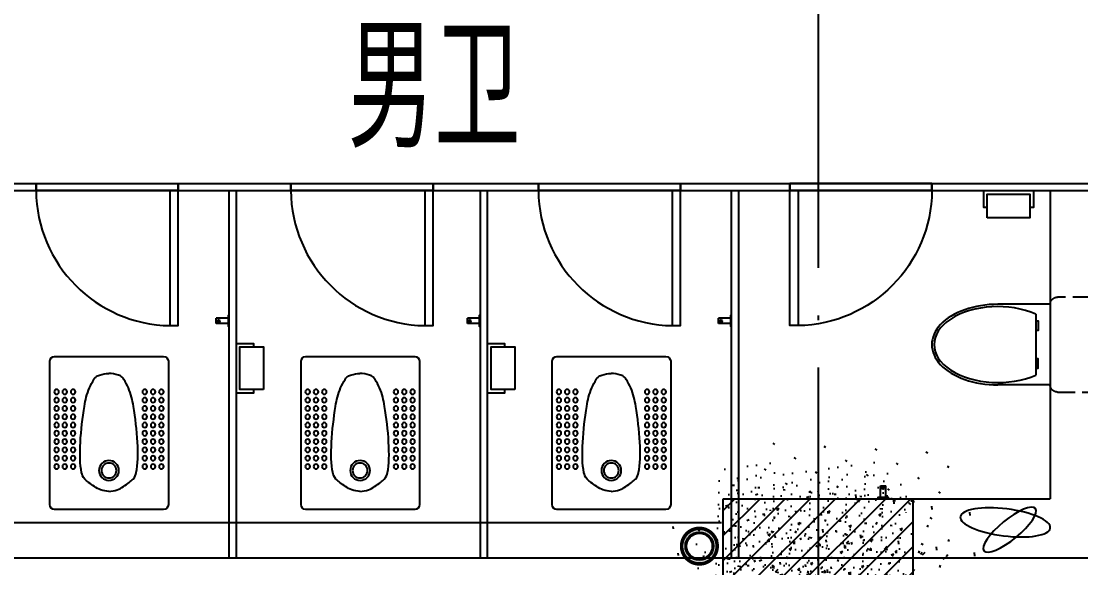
# Model space of a CAD drawing. Header units: inches. Extents: x 0 to 1813292486, y 0 to 3473589894.
# Drawn here: x 600444523 to 600448995, y 3473227827 to 3473230132 of the extents above; entities that cross this region are included whole.
import ezdxf
from ezdxf.enums import TextEntityAlignment as Align
from ezdxf.xclip import XClip

# ---------------------------------------------------------------- set-up
doc = ezdxf.new("R2010")
doc.units = ezdxf.units.IN
doc.header["$LTSCALE"] = 1000
doc.header["$MEASUREMENT"] = 0
doc.header["$XCLIPFRAME"] = 2
doc.set_wipeout_variables(frame=1)
for name, pattern in [('AX-MALL-GIRD-200$0$DOTE', [2.4200000000000004, 2, -0.2, 0.02, -0.2]), ('AX-MALL-WALL-P02-QT$0$DASH', [0.35, 0.25, -0.1]), ('PX-MALL-P02-LG$0$CONTINOUS', [0])]:
    doc.linetypes.add(name, pattern=pattern)
for name, color, linetype in [('A-Anno-Note', 241, 'Continuous'), ('AX-MALL-DIM-P02$0$A-Anno-Dims', 3, 'Continuous'), ('AX-MALL-DIM-P02$0$A-Detl-Thin', 131, 'Continuous'), ('AX-MALL-GIRD-200$0$A-Grid', 222, 'AX-MALL-GIRD-200$0$DOTE'), ('AX-MALL-P02-200$0$A-Anno-Note', 241, 'Continuous'), ('AX-MALL-WALL-P02$0$A-Anno-Note', 241, 'Continuous'), ('AX-MALL-WALL-P02-QT$0$A-Anno-Note', 241, 'Continuous'), ('AX-MALL-WALL-P02-QT$0$A-Detl-Patt', 8, 'Continuous'), ('AX-MALL-WALL-P02-QT$0$A-Detl-Thin', 131, 'Continuous'), ('AX-MALL-WALL-P02-QT$0$A-Wind', 4, 'Continuous'), ('AX-MALL-WALL-P02-QT$0$AX-MALL-WALL-P01-QT$0$AX-MALL-WALL-P01-QT$0$FC--FURN', 40, 'Continuous'), ('AX-MALL-WALL-P02-QT$0$AX-MALL-WALL-P01-QT$0$AX-MALL-WALL-P01-QT$0$FF--FIXT（洁具、厨具）', 31, 'Continuous'), ('AX-MALL-WALL-P02-QT$0$AX-MALL-WALL-P01-QT$0$AX-MALL-WALL-P01-QT$0$FF--FURN_SF(固定家俱)', 40, 'Continuous'), ('AX-MALL-WALL-P02-QT$0$AX-MALL-WALL-P01-QT$0$AX-MALL-WALL-P01-QT$0$FF-DOOR（平面门）', 70, 'Continuous'), ('AX-MALL-WALL-P02-QT$0$AX-MALL-WALL-P02-QT$0$AX-MALL-WALL-P01-QT$0$FC--FURN', 40, 'Continuous'), ('AX-MALL-WALL-P02-QT$0$AX-MALL-WALL-P02-QT$0$AX-MALL-WALL-P01-QT$0$FF-装饰完成面', 30, 'Continuous'), ('AX-MALL-WORD-P02$0$A-Anno-Note', 241, 'Continuous'), ('AX-MALL-ZTKD-P02$0$A-Anno-Note', 241, 'Continuous'), ('PX-MALL-P02-LG$0$P-Pipe-Risr', 7, 'Continuous'), ('PX-MALL-P02-LG$0$P-Pipe-Risr-Arch', 6, 'Continuous'), ('PX-MALL-P02-LG$0$P-Pipe-Risr-W100', 6, 'Continuous'), ('PX-MALL-P02-LG$0$P-Pipe-Risr-W50', 6, 'Continuous'), ('PX-MALL-P02-LG$0$P-Sewr-Pipe', 123, 'PX-MALL-P02-LG$0$CONTINOUS'), ('SX-MALL-WALL-L-1F~2F$0$S-COLU', 30, 'Continuous'), ('SX-MALL-WALL-L-1F~2F$0$S-PATT-WALL', 83, 'Continuous')]:
    doc.layers.add(name, color=color, linetype=linetype)
doc.styles.add('AX-MALL-DIM-P02$0$_TCH_DIM_T3', font='gbenor.shx')
doc.styles.add('AX-MALL-WORD-P02$0$STANDARD', font='gbenor.shx', dxfattribs={"bigfont": 'gbcbig.shx'})
doc.styles.add('PX-MALL-P02-LG$0$jzfz', font='gbenor.shx', dxfattribs={"bigfont": 'gbcbig.shx'})
doc.dimstyles.new('AX-MALL-DIM-P02$0$_TCH_ARCH&&180', dxfattribs={"dimtxt": 535.5, "dimasz": 270, "dimexe": 450, "dimexo": 450, "dimgap": 137.25, "dimtad": 1, "dimdec": 0, "dimzin": 0, "dimdsep": 46, "dimtxsty": 'AX-MALL-DIM-P02$0$_TCH_DIM_T3', "dimblk": 'AX-MALL-DIM-P02$0$_ArchTick', "dimcen": 0.09, "dimclrt": 7, "dimazin": 2, "dimtfac": 1, "dimtdec": 0, "dimtix": 1, "dimtmove": 2, "dimatfit": 3, "dimfxl": 500, "dimtolj": 1, "dimtzin": 0, "dimarcsym": 0})

# ---------------------------------------------------------------- blocks, each defined once
blk = doc.blocks.new('AX-MALL-WORD-P02')
at = {"layer": 'AX-MALL-WORD-P02$0$A-Anno-Note', "style": 'AX-MALL-WORD-P02$0$STANDARD'}
blk.add_text('男卫', height=506.3829787234042, rotation=339.5681613092015, dxfattribs=at).set_placement((600263705.4820843, 3473135079.910193))
blk = doc.blocks.new('AX-MALL-GIRD-200')
at = {"layer": 'AX-MALL-GIRD-200$0$A-Grid'}
blk.add_line((600291430.0010993, 3473203819.237178), (600252700.4621501, 3473099855.510097), dxfattribs=at)
blk = doc.blocks.new('AX-MALL-WALL-P02-QT$0$tj')
at = {"layer": 'AX-MALL-WALL-P02-QT$0$A-Detl-Patt'}
h = blk.add_hatch(dxfattribs=at)
h.set_pattern_fill('STEEL', color=256, scale=100.0000000000001, angle=50.43183869082386)
h.set_pattern_definition([(75.00000000004839, (-14278.19445574284, 156289.8254051208), (-153.3407249234246, 41.08752340989569), []), (75.00000000004839, (-14317.88195610046, 156358.5661673546), (-153.3407249234246, 41.08752340989569), [])])
edge = h.paths.add_edge_path()
edge.add_line((88101.273016572, 47666.64152574539), (87883.93542659283, 47459.84604215622))
edge.add_line((87883.93542659283, 47459.84604215622), (91571.54751467705, 43584.64122533798))
edge.add_arc((262949.389629302, 558937.705083496), 543101.4133620498, 251.6057364187558, 260.0288666978238)
edge.add_arc((172180.8466627672, -2862.146247219684), 27099.9982179492, 64.7128659603706, 96.9316049602786, ccw=False)
edge.add_arc((262948.9730309481, 558936.3205539446), 543099.9677998082, 261.6155114784545, 271.7251478115656)
edge.add_line((279298.9759148359, 16082.51663446426), (279298.9759315252, 16382.65274763107))
edge.add_arc((262948.9742454757, 558936.3204835369), 542799.9676941936, 261.62020364125146, 271.7261014454634, ccw=False)
edge.add_arc((172180.8456921196, -2862.14609140989), 27400.00151046549, 64.80631838577902, 96.83815911678944)
edge.add_arc((262949.394896181, 558937.7037490648), 542801.4137571028, 251.6136389015772, 260.02417327084333, ccw=False)
edge.add_line((91737.26096642017, 43845.69257831573), (88101.273016572, 47666.64152574539))
blk = doc.blocks.new('SX-MALL-WALL-L-1F~2F')
at = {"layer": 'SX-MALL-WALL-L-1F~2F$0$S-PATT-WALL'}
h = blk.add_hatch(dxfattribs=at)
h.set_pattern_fill('钢筋混凝土', color=256, scale=15, pattern_type=2)
h.set_pattern_definition([(24.56816131876918, (600332848.5159376, 3473133887.589986), (-31.18316060756021, 68.21004687377882), []), (29.56816131876925, (600332848.5159376, 3473133887.589986), (97.53445422577846, -46.37920049590846), [11.24999999999976, -123.7499999999981]), (334.5681613187692, (600332848.5159376, 3473133887.589986), (19.8843977583576, 112.9961142864107), [8.999999999999757, -98.99999999999805]), (80.01956131876923, (600332856.6438087, 3473133883.725054), (117.4189029535321, 66.61682170576017), [9.5610285, -105.1713168]), (25.75236131876918, (600332858.9887226, 3473133915.702631), (141.3476152674957, -79.15081590010527), [16.87499999999999, -185.6249999999999]), (76.20376131876925, (600332870.7676862, 3473133909.106722), (182.3878362713222, 87.98253900728308), [14.3415432, -157.75695]), (330.7523613187692, (600332858.9887226, 3473133915.702631), (182.3877676118969, 87.98268144025063), [13.5, -148.4999999999999]), (0.5681613187692685, (600332870.4268485, 3473133903.438077), (62.82047321120105, -87.84980446922418), [11.25, -123.75]), (305.5681613187692, (600332870.4268485, 3473133903.438077), (72.17288940056437, 89.18848105901375), [8.999999999999998, -98.99999999999999]), (51.01956131876926, (600332875.6618834, 3473133896.117257), (134.9933625470349, 1.33857134020591), [9.5610285, -105.1713168]), (17.06816131876921, (600332848.5159376, 3473133887.589986), (19.14085714793764, 46.1558949392409), [0.7499999999999999, -97.79999999999998, 0.7499999999999999, -100.5, 0.7499999999999999, -99.37499999999999]), (347.0681613187692, (600332848.5159376, 3473133887.589986), (57.63084699394109, 41.66442757030211), [0.7499999999999999, -57.29999999999999, 0.7499999999999999, -95.54999999999998, 0.7499999999999999, -37.87499999999999]), (307.0681613187692, (600332817.170339, 3473133899.267141), (73.85474001336533, -31.12342331039777), [0.7499999999999849, -37.49999999999903, 0.7499999999999849, -116.9999999999981, 0.7499999999999849, -155.2499999999961]), (297.0681613187692, (600332803.1140169, 3473133904.503534), (87.2164167648191, -16.46683781742514), [0.7499999999999999, -48.74999999999999, 0.7499999999999999, -77.69999999999997, 0.7499999999999999, -110.25])])
h.paths.add_polyline_path([(600264673.0995865, 3473133140.114002), (600265422.7701045, 3473132860.839739), (600265143.49584, 3473132111.169221), (600264393.8253235, 3473132390.443487)])
at = {"layer": 'SX-MALL-WALL-L-1F~2F$0$S-COLU'}
blk.add_lwpolyline([(600264673.0995865, 3473133140.114002), (600265422.7701045, 3473132860.839739), (600265143.49584, 3473132111.169221), (600264393.8253235, 3473132390.443487)], close=True, dxfattribs=at)
blk = doc.blocks.new('SX-MALL-WALL-L-2F~3F')
ref = blk.add_blockref('SX-MALL-WALL-L-1F~2F', (0, 0))
XClip(ref).set_block_clipping_path([(600349769.7341375, 3473074679.418533), (600357001.7302529, 3473071985.287766), (600356499.8725733, 3473070638.124951), (600359302.5086629, 3473069594.060767), (600362345.1765132, 3473077761.653201), (600381551.4312518, 3473070606.759726), (600391553.7259278, 3473066880.611454), (600387749.827644, 3473056669.608357), (600391632.1759799, 3473055223.319679), (600395635.5522461, 3473065969.791956), (600406982.2408491, 3473061742.817497), (600403058.8006672, 3473051210.921831), (600412723.2437257, 3473047610.6332), (600445093.3740637, 3473134503.466942), (600393055.2444371, 3473153889.197227), (600387463.4997383, 3473138878.984498), (600380158.3525343, 3473141600.366193), (600382830.751978, 3473148774.027779), (600388210.8522022, 3473146769.782572), (600390696.2253517, 3473153441.399696), (600277474.697425, 3473195619.741203), (600273446.9822528, 3473184807.934726), (600257129.111771, 3473190886.82031), (600241575.9633431, 3473149136.690594), (600258197.8999482, 3473142944.531458), (600255239.7303221, 3473135003.762026), (600263182.3271956, 3473132044.911624), (600260741.6763649, 3473125493.34496), (600269350.4970673, 3473122286.306632), (600271511.1407766, 3473128086.235537), (600286270.1853781, 3473122588.058336), (600284109.5416689, 3473116788.129431), (600282580.7823727, 3473112684.400902), (600291840.7574171, 3473109234.788475), (600290827.7957876, 3473106515.642598), (600293360.405141, 3473105572.171298), (600294731.2544166, 3473109252.0137), (600323175.4764534, 3473098655.706329), (600321336.3302773, 3473093718.790065), (600344750.773286, 3473084996.222976), (600341987.4689643, 3473077578.540671), (600344583.6790427, 3473076611.376234), (600346015.5062013, 3473080454.904757), (600351201.5612961, 3473078522.947055)])
blk = doc.blocks.new('SX-MALL-WALL-2F~3F')
blk.add_blockref('SX-MALL-WALL-L-2F~3F', (0, 0))
blk = doc.blocks.new('AX-MALL-WALL-P02-QT$0$AX-MALL-WALL-P01-QT$0$AX-MALL-WALL-P01-QT$0$A$C25F07B65')
at = {"color": 1}
blk.add_lwpolyline([(-22.5, 0), (-22.5, -5), (22.5, -5), (22.5, 0)], close=True, dxfattribs=at)
for points in [[(-11, -5), (-11, -55)], [(11, -5), (11, -55)], [(11, -55), (-11, -55)]]:
    blk.add_lwpolyline(points, dxfattribs=at)
blk.add_circle((0, -45), 5, dxfattribs=at)
blk = doc.blocks.new('AX-MALL-WALL-P02-QT$0$AX-MALL-WALL-P01-QT$0$AX-MALL-WALL-P01-QT$0$6栋二层平面图$0$t.holder')
blk.add_lwpolyline([(-171563.1068744659, -4429.84042078245), (-171563.1068744659, -4444.840420782449), (-171491.2254905701, -4444.840420782449), (-171491.2254900932, -4234.840420782449), (-171563.1068739891, -4234.840420782449), (-171563.1068744659, -4249.84042078245)])
blk.add_lwpolyline([(-171606.22549057, -4429.84042078245), (-171506.2254905701, -4429.84042078245), (-171506.2254905701, -4249.84042078245), (-171606.22549057, -4249.84042078245)], close=True)
blk = doc.blocks.new('AX-MALL-WALL-P02-QT$0$AX-MALL-WALL-P01-QT$0$AX-MALL-WALL-P01-QT$0$ewfd')
at = {"color": 250}
blk.add_wipeout([(323302.6650249958, 466314.476409029), (323298.66332251864, 466314.88083868043), (323294.8776801148, 466316.0547571024), (323291.4435677846, 466317.9210806403), (323288.5228893721, 466320.33427340526), (323286.08336799627, 466323.29389360757), (323284.17001375026, 466326.8649335461), (323283.0009077253, 466330.8264101287), (323282.6650249958, 466334.476409029), (323282.6650249958, 466939.476409029), (323283.0420671921, 466943.34157746437), (323284.3234099986, 466947.45043933333), (323286.02257478185, 466950.568246157), (323288.5228893721, 466953.6185446527), (323291.46228950284, 466956.0444118499), (323294.8884147194, 466957.902595086), (323298.6645358611, 466959.0722271207), (323302.28252805094, 466959.47275109665), (323762.6650249958, 466959.476409029), (323766.52946304274, 466959.09951068443), (323770.24132166675, 466957.985858744), (323773.9191480949, 466956.0095488781), (323776.80716061953, 466953.6185446527), (323779.311224187, 466950.5626190435), (323781.16109574045, 466947.0853095415), (323782.277100065, 466943.3964232483), (323782.6650249958, 466939.476409029), (323782.6634575456, 466334.2260182323), (323782.25036350096, 466330.4249258885), (323781.12287244765, 466326.7752488927), (323779.27045070205, 466323.329219378), (323776.80716061953, 466320.33427340526), (323773.76255693275, 466317.8377556908), (323770.22400144854, 466315.95987925184), (323766.41464420885, 466314.8310442892), (323762.6650249958, 466314.476409029)], dxfattribs=at)
blk.add_lwpolyline([(323282.6650249958, 466939.476409029), (323282.6650249958, 466334.476409029, 0.414213562373095), (323302.6650249958, 466314.476409029), (323762.6650249958, 466314.476409029, 0.414213562373095), (323782.6650249958, 466334.476409029), (323782.6650249958, 466939.476409029, 0.414213562373095), (323762.6650249958, 466959.476409029), (323302.6650249958, 466959.476409029, 0.414213562373095)], format="xyb", close=True)
blk.add_lwpolyline([(323282.6650249958, 466939.476409029), (323282.6650249958, 466334.476409029, 0.414213562373095), (323302.6650249958, 466314.476409029), (323762.6650249958, 466314.476409029, 0.414213562373095), (323782.6650249958, 466334.476409029), (323782.6650249958, 466939.476409029, 0.414213562373095), (323762.6650249958, 466959.476409029), (323302.6650249958, 466959.476409029, 0.414213562373095)], format="xyb", close=True)
at = {"color": 251}
for centre, radius in [((323531.9863792658, 466795.3876582197), 41.94557274732505), ((323531.9863792658, 466795.3876582197), 41.94557274732505), ((323531.9863792658, 466795.3876582197), 31.45923512725858), ((323531.9863792658, 466795.3876582197), 31.45923512725858), ((323310.7681113989, 466778.643245542), 10), ((323310.7681113989, 466778.643245542), 10), ((323345.7681113989, 466778.643245542), 10), ((323345.7681113989, 466778.643245542), 10), ((323380.7681113989, 466778.643245542), 10), ((323380.7681113989, 466778.643245542), 10), ((323683.2046471327, 466778.643245542), 10), ((323683.2046471327, 466778.643245542), 10), ((323718.2046471327, 466778.643245542), 10), ((323718.2046471327, 466778.643245542), 10), ((323753.2046471327, 466778.643245542), 10), ((323753.2046471327, 466778.643245542), 10), ((323310.7681113989, 466743.643245542), 10), ((323310.7681113989, 466743.643245542), 10), ((323345.7681113989, 466743.643245542), 10), ((323345.7681113989, 466743.643245542), 10), ((323380.7681113989, 466743.643245542), 10), ((323380.7681113989, 466743.643245542), 10), ((323683.2046471327, 466743.643245542), 10), ((323683.2046471327, 466743.643245542), 10), ((323718.2046471327, 466743.643245542), 10), ((323718.2046471327, 466743.643245542), 10), ((323753.2046471327, 466743.643245542), 10), ((323753.2046471327, 466743.643245542), 10), ((323310.7681113989, 466708.643245542), 10), ((323310.7681113989, 466708.643245542), 10), ((323310.7681113989, 466673.643245542), 10), ((323310.7681113989, 466673.643245542), 10), ((323345.7681113989, 466708.643245542), 10), ((323345.7681113989, 466708.643245542), 10), ((323345.7681113989, 466673.643245542), 10), ((323345.7681113989, 466673.643245542), 10), ((323380.7681113989, 466708.643245542), 10), ((323380.7681113989, 466708.643245542), 10), ((323380.7681113989, 466673.643245542), 10), ((323380.7681113989, 466673.643245542), 10), ((323683.2046471327, 466708.643245542), 10), ((323683.2046471327, 466708.643245542), 10), ((323683.2046471327, 466673.643245542), 10), ((323683.2046471327, 466673.643245542), 10), ((323718.2046471327, 466708.643245542), 10), ((323718.2046471327, 466708.643245542), 10), ((323718.2046471327, 466673.643245542), 10), ((323718.2046471327, 466673.643245542), 10), ((323753.2046471327, 466708.643245542), 10), ((323753.2046471327, 466708.643245542), 10), ((323753.2046471327, 466673.643245542), 10), ((323753.2046471327, 466673.643245542), 10), ((323310.7681113989, 466638.643245542), 10), ((323310.7681113989, 466638.643245542), 10), ((323345.7681113989, 466638.643245542), 10), ((323345.7681113989, 466638.643245542), 10), ((323380.7681113989, 466638.643245542), 10), ((323380.7681113989, 466638.643245542), 10), ((323683.2046471327, 466638.643245542), 10), ((323683.2046471327, 466638.643245542), 10), ((323718.2046471327, 466638.643245542), 10), ((323718.2046471327, 466638.643245542), 10), ((323753.2046471327, 466638.643245542), 10), ((323753.2046471327, 466638.643245542), 10), ((323310.7681113989, 466603.643245542), 10), ((323310.7681113989, 466603.643245542), 10), ((323345.7681113989, 466603.643245542), 10), ((323345.7681113989, 466603.643245542), 10), ((323380.7681113989, 466603.643245542), 10), ((323380.7681113989, 466603.643245542), 10), ((323683.2046471327, 466603.643245542), 10), ((323683.2046471327, 466603.643245542), 10), ((323718.2046471327, 466603.643245542), 10), ((323718.2046471327, 466603.643245542), 10), ((323753.2046471327, 466603.643245542), 10), ((323753.2046471327, 466603.643245542), 10), ((323310.7681113989, 466568.643245542), 10), ((323310.7681113989, 466568.643245542), 10), ((323310.7681113989, 466533.643245542), 10), ((323310.7681113989, 466533.643245542), 10), ((323345.7681113989, 466568.643245542), 10), ((323345.7681113989, 466568.643245542), 10), ((323345.7681113989, 466533.643245542), 10), ((323345.7681113989, 466533.643245542), 10), ((323380.7681113989, 466568.643245542), 10), ((323380.7681113989, 466568.643245542), 10), ((323380.7681113989, 466533.643245542), 10), ((323380.7681113989, 466533.643245542), 10), ((323683.2046471327, 466568.643245542), 10), ((323683.2046471327, 466568.643245542), 10), ((323683.2046471327, 466533.643245542), 10), ((323683.2046471327, 466533.643245542), 10), ((323718.2046471327, 466568.643245542), 10), ((323718.2046471327, 466568.643245542), 10), ((323718.2046471327, 466533.643245542), 10), ((323718.2046471327, 466533.643245542), 10), ((323753.2046471327, 466568.643245542), 10), ((323753.2046471327, 466568.643245542), 10), ((323753.2046471327, 466533.643245542), 10), ((323753.2046471327, 466533.643245542), 10), ((323310.7681113989, 466498.643245542), 10), ((323310.7681113989, 466498.643245542), 10), ((323345.7681113989, 466498.643245542), 10), ((323345.7681113989, 466498.643245542), 10), ((323380.7681113989, 466498.643245542), 10), ((323380.7681113989, 466498.643245542), 10), ((323683.2046471327, 466498.643245542), 10), ((323683.2046471327, 466498.643245542), 10), ((323718.2046471327, 466498.643245542), 10), ((323718.2046471327, 466498.643245542), 10), ((323753.2046471327, 466498.643245542), 10), ((323753.2046471327, 466498.643245542), 10), ((323310.7681113989, 466463.643245542), 10), ((323310.7681113989, 466463.643245542), 10), ((323345.7681113989, 466463.643245542), 10), ((323345.7681113989, 466463.643245542), 10), ((323380.7681113989, 466463.643245542), 10), ((323380.7681113989, 466463.643245542), 10), ((323683.2046471327, 466463.643245542), 10), ((323683.2046471327, 466463.643245542), 10), ((323718.2046471327, 466463.643245542), 10), ((323718.2046471327, 466463.643245542), 10), ((323753.2046471327, 466463.643245542), 10), ((323753.2046471327, 466463.643245542), 10)]:
    blk.add_circle(centre, radius, dxfattribs=at)
for points in [[(323532.6650248766, 466883.8638216704), (323520.4717212916, 466882.2286032736), (323488.4597207308, 466877.707044959), (323456.0975703001, 466853.6599709837), (323422.9914146662, 466827.120705098), (323400.9047311546, 466758.5660919397), (323414.4005647899, 466603.1887380629), (323437.4916673899, 466472.9993421583), (323456.4092613461, 466429.9087465851), (323476.310454011, 466399.6364177166), (323500.2832683325, 466389.5506935481), (323519.2872260809, 466386.2547661074), (323531.2312737703, 466386.1751430504)], [(323532.6650248766, 466883.8638216704), (323520.4717212916, 466882.2286032736), (323488.4597207308, 466877.707044959), (323456.0975703001, 466853.6599709837), (323422.9914146662, 466827.120705098), (323400.9047311546, 466758.5660919397), (323414.4005647899, 466603.1887380629), (323437.4916673899, 466472.9993421583), (323456.4092613461, 466429.9087465851), (323476.310454011, 466399.6364177166), (323500.2832683325, 466389.5506935481), (323519.2872260809, 466386.2547661074), (323531.2312737703, 466386.1751430504)], [(323531.2312737703, 466883.8638216704), (323543.4245773553, 466882.2286032736), (323575.4365779161, 466877.707044959), (323607.7987283468, 466853.6599709837), (323640.9048839808, 466827.120705098), (323662.9915674924, 466758.5660919397), (323649.495733857, 466603.1887380629), (323626.4046312571, 466472.9993421583), (323607.4870373008, 466429.9087465851), (323587.585844636, 466399.6364177166), (323563.6130303144, 466389.5506935481), (323544.609072566, 466386.2547661074), (323531.2312737703, 466386.1751430504)], [(323531.2312737703, 466883.8638216704), (323543.4245773553, 466882.2286032736), (323575.4365779161, 466877.707044959), (323607.7987283468, 466853.6599709837), (323640.9048839808, 466827.120705098), (323662.9915674924, 466758.5660919397), (323649.495733857, 466603.1887380629), (323626.4046312571, 466472.9993421583), (323607.4870373008, 466429.9087465851), (323587.585844636, 466399.6364177166), (323563.6130303144, 466389.5506935481), (323544.609072566, 466386.2547661074), (323531.2312737703, 466386.1751430504)]]:
    blk.add_open_spline(points, degree=3, knots=[1.440812088750235, 1.440812088750235, 1.440812088750235, 1.440812088750235, 37.88296620825651, 97.35998109031364, 119.2773576006894, 162.7981170504426, 436.8467338138964, 475.3307935418813, 551.816729635075, 564.080937783323, 580.9239073624212, 621.6792270419107, 621.6792270419107, 621.6792270419107, 621.6792270419107])
blk = doc.blocks.new('AX-MALL-WALL-P02-QT$0$AX-MALL-WALL-P01-QT$0$AX-MALL-WALL-P01-QT$0$VCDSV RT')
at = {"layer": 'AX-MALL-WALL-P02-QT$0$AX-MALL-WALL-P01-QT$0$AX-MALL-WALL-P01-QT$0$FF--FURN_SF(固定家俱)', "color": 251}
for points in [[(-1553098.84209966, -1826479.911805076), (-1553098.841555893, -1826509.899017009), (-1553698.84155756, -1826509.923115739), (-1553698.841553746, -1826479.935903796)], [(-1553098.84209966, -1826509.947214458), (-1553098.841555893, -1826479.960002525), (-1553698.84155756, -1826479.935903796), (-1553698.841553746, -1826509.923115739)]]:
    blk.add_lwpolyline(points, dxfattribs=at)
at = {"layer": 'AX-MALL-WALL-P02-QT$0$AX-MALL-WALL-P01-QT$0$AX-MALL-WALL-P01-QT$0$FF-DOOR（平面门）', "color": 251}
blk.add_lwpolyline([(-1553698.841553746, -1826479.923115739), (-1553098.84209966, -1826479.911805076, 0.4070509368306434), (-1553664.217446385, -1825909.914594877)], format="xyb", dxfattribs=at)
at = {"layer": 'AX-MALL-WALL-P02-QT$0$AX-MALL-WALL-P01-QT$0$AX-MALL-WALL-P01-QT$0$FF-DOOR（平面门）', "color": 3}
blk.add_lwpolyline([(-1553663.633202611, -1825909.923566568), (-1553698.841534672, -1825909.923565615), (-1553698.841553746, -1826479.935903796), (-1553663.633221684, -1826479.93590475)], close=True, dxfattribs=at)
blk = doc.blocks.new('AX-MALL-WALL-P02-QT$0$415145')
at = {"layer": 'AX-MALL-WALL-P02-QT$0$AX-MALL-WALL-P01-QT$0$AX-MALL-WALL-P01-QT$0$FC--FURN', "color": 8, "linetype": 'AX-MALL-WALL-P02-QT$0$DASH', "ltscale": 0.3}
for p, q in [((600183800.1897495, 3471938899.660553), (600183800.1897495, 3471939239.660553)), ((600183830.1897495, 3471939269.660553), (600183970.1897495, 3471939269.660553)), ((600184000.1897495, 3471939239.660553), (600184000.1897495, 3471938899.660553)), ((600183970.1897495, 3471938869.660553), (600183830.1897495, 3471938869.660553))]:
    blk.add_line(p, q, dxfattribs=at)
at = {"layer": 'AX-MALL-WALL-P02-QT$0$AX-MALL-WALL-P01-QT$0$AX-MALL-WALL-P01-QT$0$FC--FURN', "ltscale": 2}
for p, q in [((600184000.1897495, 3471939239.660553), (600184221.0564251, 3471939239.660553)), ((600184060.5875481, 3471939198.069946), (600184060.5875481, 3471938941.262264)), ((600184000.1897495, 3471938899.660553), (600184221.0564251, 3471938899.660553))]:
    blk.add_line(p, q, dxfattribs=at)
for points in [[(600184060.5875481, 3471939169.660553), (600184050.5875481, 3471939169.660553), (600184050.5875481, 3471939129.660553), (600184060.5875481, 3471939129.660553)], [(600184060.5875481, 3471938969.660553), (600184050.5875481, 3471938969.660553), (600184050.5875481, 3471939009.660553), (600184060.5875481, 3471939009.660553)]]:
    blk.add_lwpolyline(points, dxfattribs=at)
at = {"layer": 'AX-MALL-WALL-P02-QT$0$AX-MALL-WALL-P01-QT$0$AX-MALL-WALL-P01-QT$0$FC--FURN', "color": 8, "linetype": 'AX-MALL-WALL-P02-QT$0$DASH', "ltscale": 0.3}
for centre, start, end in [((600183830.1897495, 3471939239.660553), 90, 180), ((600183970.1897495, 3471939239.660553), 0, 90), ((600183830.1897495, 3471938899.660553), 180, 270), ((600183970.1897495, 3471938899.660553), 270, 0)]:
    blk.add_arc(centre, 30, start, end, dxfattribs=at)
at = {"layer": 'AX-MALL-WALL-P02-QT$0$AX-MALL-WALL-P01-QT$0$AX-MALL-WALL-P01-QT$0$FC--FURN', "ltscale": 2, "extrusion": (0, 0, -0.9999999999999999)}
blk.add_ellipse((600184221.0479352, 3471939069.660604), major_axis=(268.9493896662805, -0.0142708577166383), ratio=0.5949071552397731, start_param=4.073075561061428, end_param=8.493231919967007, dxfattribs=at)
at = {"layer": 'AX-MALL-WALL-P02-QT$0$AX-MALL-WALL-P01-QT$0$AX-MALL-WALL-P01-QT$0$FC--FURN', "ltscale": 2, "extrusion": (0, 0, -1)}
blk.add_ellipse((600184221.0564251, 3471939069.660553), major_axis=(278.9407517399522, 6.193728901758892e-14), ratio=0.6094484184888327, start_param=4.712388980384689, end_param=7.853981633974483, dxfattribs=at)
blk = doc.blocks.new('AX-MALL-WALL-P02-QT$0$s2')
at = {"layer": 'AX-MALL-WALL-P02-QT$0$A-Anno-Note', "extrusion": (0, 0, -1)}
blk.add_ellipse((4309.596762895584, -9839.588380813599), major_axis=(-189.8542550220942, 23.70856588288915), ratio=0.2980649014800866, dxfattribs=at)
at = {"layer": 'AX-MALL-WALL-P02-QT$0$A-Anno-Note', "color": 8, "extrusion": (0, 0, -1)}
blk.add_ellipse((4328.159470558167, -9870.294486522675), major_axis=(-108.7929582711505, -89.09948221080832), ratio=0.2980649014800866, dxfattribs=at)
at = {"layer": 'AX-MALL-WALL-P02-QT$0$AX-MALL-WALL-P01-QT$0$AX-MALL-WALL-P01-QT$0$FC--FURN', "ltscale": 2}
for p in [(4499.195083379745, -8439.745781421661), (3869.197525382042, -9739.746079921722)]:
    blk.add_line(p, (4499.195083379745, -9739.746079444885), dxfattribs=at)
at = {"layer": 'AX-MALL-WALL-P02-QT$0$AX-MALL-WALL-P01-QT$0$AX-MALL-WALL-P01-QT$0$FF--FURN_SF(固定家俱)', "ltscale": 2}
for points in [[(-2130.804360508919, -8409.745791435242), (3109.195516586304, -8409.745790958405)], [(-2130.8043602705, -8439.745781421661), (3109.19560110569, -8439.745781421661)], [(-2130.8043602705, -8439.745781421661), (4699.195123076439, -8439.745781421661)], [(1019.195610523224, -8409.745791435242), (3119.197524309158, -8409.745790481567)], [(1019.195610523224, -8409.745791435242), (4698.184464454651, -8409.745790958405)], [(1019.195610642433, -8439.745781421661), (3119.197524428368, -8439.745780467987)], [(1034.569586753845, -9989.745780944824), (1034.569586873055, -8439.74577999115)], [(1064.569577336311, -9989.745780467987), (1064.569577455521, -8439.74577999115)], [(2094.570063591003, -9989.745780467987), (2094.570063591003, -8439.745779514313)], [(2124.570053935051, -9989.74577999115), (2124.57005417347, -8439.745779037476)], [(3154.570540308952, -9989.74577999115), (3154.570540189743, -8439.745779514313)], [(3184.570530533791, -9989.74577999115), (3184.570530653, -8439.745779514313)]]:
    blk.add_lwpolyline(points, dxfattribs=at)
at = {"layer": 'AX-MALL-WALL-P02-QT$0$AX-MALL-WALL-P02-QT$0$AX-MALL-WALL-P01-QT$0$FC--FURN', "ltscale": 2}
blk.add_lwpolyline([(-2130.804859757423, -9839.745581626892), (3112.339701890945, -9839.745582580566)], dxfattribs=at)
at = {"layer": 'AX-MALL-WALL-P02-QT$0$AX-MALL-WALL-P02-QT$0$AX-MALL-WALL-P01-QT$0$FF-装饰完成面'}
blk.add_line((4699.195083379745, -9989.745780467987), (-2130.804859042168, -9989.745779514313), dxfattribs=at)
at = {"layer": 'AX-MALL-WALL-P02-QT$0$A-Anno-Note', "xscale": -1}
blk.add_blockref('AX-MALL-WALL-P02-QT$0$415145', (600188499.3848329, -3471948159.406485), dxfattribs=at)
at = {"layer": 'AX-MALL-WALL-P02-QT$0$AX-MALL-WALL-P01-QT$0$AX-MALL-WALL-P01-QT$0$FC--FURN', "color": 70, "xscale": -0.9999999999999999, "rotation": 180}
for p in [(-323005.2179294825, 457174.7306289673), (-321945.2174527645, 457174.7306289673), (-320885.2169761658, 457174.7306294441)]:
    blk.add_blockref('AX-MALL-WALL-P02-QT$0$AX-MALL-WALL-P01-QT$0$AX-MALL-WALL-P01-QT$0$ewfd', p, dxfattribs=at)
at = {"layer": 'AX-MALL-WALL-P02-QT$0$AX-MALL-WALL-P01-QT$0$AX-MALL-WALL-P01-QT$0$FF--FIXT（洁具、厨具）', "ltscale": 3, "xscale": -1}
for p, rotation in [((8663.464250683784, 163051.4800000191), 270.0000038419814), ((-170426.656208396, -4849.916859149933), 3.8419813572433e-06), ((-169366.655731678, -4849.916858196259), 3.8419813572433e-06)]:
    blk.add_blockref('AX-MALL-WALL-P02-QT$0$AX-MALL-WALL-P01-QT$0$AX-MALL-WALL-P01-QT$0$6栋二层平面图$0$t.holder', p, dxfattribs=dict(at, rotation=rotation))
at = {"layer": 'AX-MALL-WALL-P02-QT$0$AX-MALL-WALL-P01-QT$0$AX-MALL-WALL-P01-QT$0$FF--FIXT（洁具、厨具）', "extrusion": (0, 0, -1)}
for p, xscale, zscale, rotation in [((-1034.569586515427, -8989.745780944824), -1, -1, 90), ((-2094.570063233376, -8989.74577999115), -1, -1, 90), ((-3154.570539832115, -8989.745780467987), -1, -1, 90), ((-3793.945785284042, -9739.746079921722), -0.9999999999999999, -0.9999999999999999, 179.9999999999999)]:
    blk.add_blockref('AX-MALL-WALL-P02-QT$0$AX-MALL-WALL-P01-QT$0$AX-MALL-WALL-P01-QT$0$A$C25F07B65', p, dxfattribs=dict(at, xscale=xscale, zscale=zscale, rotation=rotation))
at = {"layer": 'AX-MALL-WALL-P02-QT$0$AX-MALL-WALL-P01-QT$0$AX-MALL-WALL-P01-QT$0$FF-DOOR（平面门）', "color": 2, "extrusion": (0, 0, -1), "xscale": -0.9999999999999999, "zscale": -0.9999999999999999, "rotation": 179.9999999999999}
for p in [(1552879.64594686, -1834919.644806862), (1551804.27149415, -1834919.644806862), (1550759.644023538, -1834919.644808292)]:
    blk.add_blockref('AX-MALL-WALL-P02-QT$0$AX-MALL-WALL-P01-QT$0$AX-MALL-WALL-P01-QT$0$VCDSV RT', p, dxfattribs=at)
at = {"layer": 'AX-MALL-WALL-P02-QT$0$AX-MALL-WALL-P01-QT$0$AX-MALL-WALL-P01-QT$0$FF-DOOR（平面门）', "color": 2, "extrusion": (0, 0, -1), "zscale": -1, "rotation": 179.9999999999999}
blk.add_blockref('AX-MALL-WALL-P02-QT$0$AX-MALL-WALL-P01-QT$0$AX-MALL-WALL-P01-QT$0$VCDSV RT', (-1557098.917986155, -1834919.668906689), dxfattribs=at)
blk = doc.blocks.new('AX-MALL-WALL-P02-QT')
at = {"layer": 'AX-MALL-WALL-P02-QT$0$A-Detl-Thin'}
blk.add_blockref('SX-MALL-WALL-2F~3F', (0, 0), dxfattribs=at)
at = {"layer": 'AX-MALL-WALL-P02-QT$0$A-Detl-Thin', "rotation": 339.5681613091762}
blk.add_blockref('AX-MALL-WALL-P02-QT$0$tj', (600144118.6961328, 3473128496.287411), dxfattribs=at)
at = {"layer": 'AX-MALL-WALL-P02-QT$0$A-Wind'}
blk.add_blockref('AX-MALL-GIRD-200', (0, 0), dxfattribs=at)
at = {"layer": 'AX-MALL-WALL-P02-QT$0$A-Anno-Note', "rotation": 339.5681613093759}
blk.add_blockref('AX-MALL-WALL-P02-QT$0$s2', (600265150.2118146, 3473143356.003345), dxfattribs=at)
blk = doc.blocks.new('AX-MALL-WALL-P02')
at = {"layer": 'AX-MALL-WALL-P02$0$A-Anno-Note'}
blk.add_blockref('AX-MALL-WORD-P02', (0, 0), dxfattribs=at)
blk.add_blockref('AX-MALL-WALL-P02-QT', (0, 0), dxfattribs=at)
blk = doc.blocks.new('PX-MALL-P02-LG$0$P-Risr')
at = {"layer": 'PX-MALL-P02-LG$0$P-Pipe-Risr-W50'}
h = blk.add_hatch(color=0, dxfattribs=at)
edge = h.paths.add_edge_path()
edge.add_ellipse((0, 0), major_axis=(47.05795628796547, 47.05795628796547), ratio=0.9999999999999695, start_angle=225.0000000000009, end_angle=405.0000000000009, ccw=False)
edge.add_ellipse((0, 0), major_axis=(47.05795628796764, 47.05795628796764), ratio=0.9999999999998785, start_angle=133.9675974886221, end_angle=225.0000000000035, ccw=False)
edge.add_line((-66.53919663240958, 1.199087783927098), (-54.4367953546693, 1.199087783927098))
edge.add_ellipse((0, 0), major_axis=(-38.50196423560672, 38.50196423560672), ratio=0.9999999999999859, start_angle=43.73814098242129, end_angle=134.9999999999996)
edge.add_ellipse((0, 0), major_axis=(38.50196423561096, 38.50196423561096), ratio=0.9999999999998216, start_angle=225.0000000000051, end_angle=405.0000000000051)
edge.add_ellipse((0, 0), major_axis=(38.50196423560679, 38.50196423560679), ratio=0.9999999999999831, start_angle=45.00000000000048, end_angle=133.7381409824204)
edge.add_line((-54.43679535467527, 1.199087783927098), (-66.53919663241555, 1.199087783927098))
edge.add_ellipse((0, 0), major_axis=(-47.05795628796762, 47.05795628796762), ratio=0.9999999999998742, start_angle=-45.00000000000358, end_angle=43.967597488629224, ccw=False)
at = {"layer": 'PX-MALL-P02-LG$0$P-Pipe-Risr-Arch', "ltscale": 0.7}
blk.add_circle((0, 0), 59.29000000000001, dxfattribs=at)
at = {"layer": 'PX-MALL-P02-LG$0$P-Pipe-Risr-W100', "color": 0, "const_width": 15}
blk.add_lwpolyline([(-75, 0, 1), (75, 0, 1)], format="xyb", close=True, dxfattribs=at)
at = {"layer": 'PX-MALL-P02-LG$0$P-Pipe-Risr-W50'}
blk.add_circle((0, 0), 54.45000000000001, dxfattribs=at)
at = {"layer": 'PX-MALL-P02-LG$0$P-Pipe-Risr', "style": 'PX-MALL-P02-LG$0$jzfz', "width": 0.6, "flags": 1}
for tag, p in [('SYS-MARK', (0.3310501334344735, -45.65933377496549)), ('RANGE', (0.3337570973526454, -45.67887874227017))]:
    blk.add_attdef(tag, text='', height=0.015625, dxfattribs=at).set_placement(p, align=Align.MIDDLE)
blk = doc.blocks.new('PX-MALL-P02-LG')
at = {"layer": 'PX-MALL-P02-LG$0$P-Sewr-Pipe', "ltscale": 0.7, "rotation": 249.5681612915343}
blk.add_blockref('PX-MALL-P02-LG$0$P-Risr', (600264509.0234289, 3473132987.810197), dxfattribs=at)
blk = doc.blocks.new('AX-MALL-ZTKD-P02')
at = {"layer": 'AX-MALL-ZTKD-P02$0$A-Anno-Note'}
blk.add_blockref('AX-MALL-GIRD-200', (0, 0), dxfattribs=at)
blk = doc.blocks.new('AX-MALL-DIM-P02$0$_ArchTick')
at = {"color": 0, "linetype": 'ByBlock', "const_width": 0.4}
blk.add_lwpolyline([(-0.5, -0.5), (0.5, 0.5)], dxfattribs=at)
blk = doc.blocks.new('*D561')
at = {"layer": 'AX-MALL-DIM-P02$0$A-Anno-Dims', "color": 0, "lineweight": -2, "transparency": 16777216}
for p, q in [((600266267.0755252, 3473132119.457006), (600267613.6182427, 3473131617.830336)), ((600266162.3476857, 3473131838.330586), (600267508.8904033, 3473131336.703917)), ((600267087.2007368, 3473131493.79569), (600267191.9285762, 3473131774.922109))]:
    blk.add_line(p, q, dxfattribs=at)
at = {"layer": 'AX-MALL-DIM-P02$0$A-Anno-Dims', "color": 0, "lineweight": -2, "transparency": 16777216, "xscale": 270, "yscale": 270, "zscale": 270}
for p, rotation in [((600267191.9285762, 3473131774.922109), 69.56816147252162), ((600267087.2007368, 3473131493.79569), 249.5681614725216)]:
    blk.add_blockref('AX-MALL-DIM-P02$0$_ArchTick', p, dxfattribs=dict(at, rotation=rotation))
at = {"layer": 'AX-MALL-DIM-P02$0$A-Anno-Dims', "color": 7, "transparency": 16777216, "insert": (600267010.5109191, 3473132520.670099), "char_height": 535.5, "attachment_point": 5, "rotation": 69.56816147252161, "style": 'AX-MALL-DIM-P02$0$_TCH_DIM_T3'}
blk.add_mtext('\\A1;300', dxfattribs=at)
blk = doc.blocks.new('AX-MALL-DIM-P02')
at = {"layer": 'AX-MALL-DIM-P02$0$A-Detl-Thin'}
blk.add_blockref('AX-MALL-ZTKD-P02', (-2.384185791015625e-06, 9.5367431640625e-07), dxfattribs=at)
at = {"layer": 'AX-MALL-DIM-P02$0$A-Anno-Dims'}
dim = blk.add_linear_dim(base=(600267191.9285762, 3473131774.922109), p1=(600265740.6580194, 3473131995.422359), p2=(600265845.3858589, 3473132276.548779), angle=69.56816150431322, dimstyle='AX-MALL-DIM-P02$0$_TCH_ARCH&&180', dxfattribs=at)
dim.commit()
dim.dimension.update_dxf_attribs({"geometry": '*D561', "text_midpoint": (600267010.5109191, 3473132520.670099), "dimtype": 129})
blk = doc.blocks.new('AX-MALL-P02-200')
at = {"layer": 'AX-MALL-P02-200$0$A-Anno-Note'}
blk.add_blockref('AX-MALL-WALL-P02', (0, 0), dxfattribs=at)
for name in ['AX-MALL-DIM-P02', 'PX-MALL-P02-LG']:
    blk.add_blockref(name, (0, 0), dxfattribs=at)

msp = doc.modelspace()

# ---------------------------------------------------------------- block references
at = {"layer": 'A-Anno-Note', "rotation": 20.43183869077545}
msp.add_blockref('AX-MALL-P02-200', (1250392458.527329, 9048125.682563305), dxfattribs=at)

doc.saveas('drawing.dxf')
